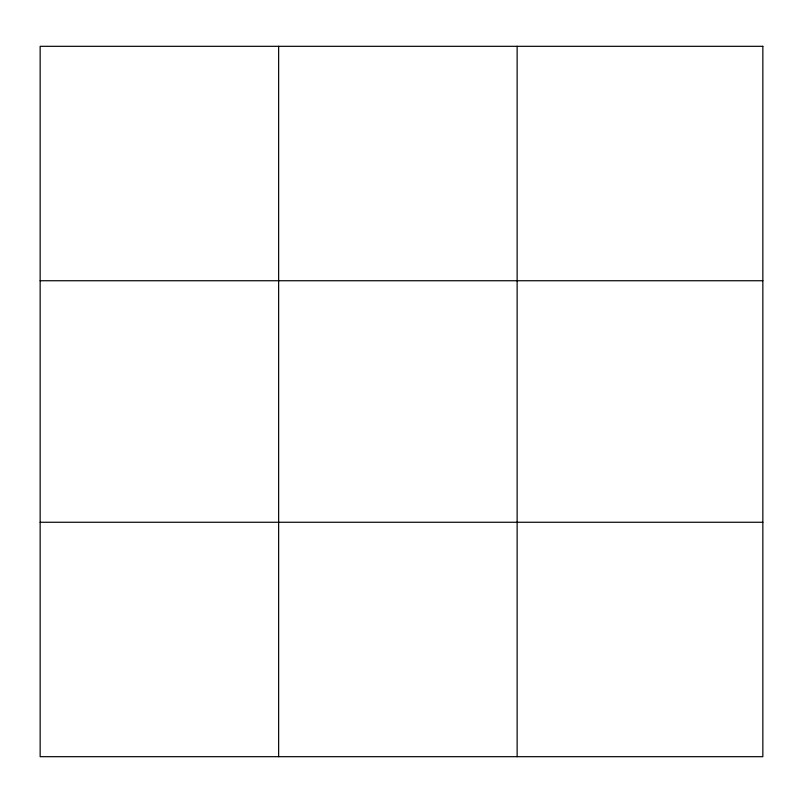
<?xml version="1.0" encoding="UTF-8"?>
<svg xmlns="http://www.w3.org/2000/svg" width="803" height="803" viewBox="0 0 803 803"><rect width="100%" height="100%" fill="white"/><g stroke="black" fill="none" stroke-linecap="round" stroke-linejoin="round"><path stroke-width="1.2" d="M278.641 756.687L278.641 46.313M517.132 756.687L517.132 46.313M40.15 280.739L762.85 280.739M40.15 522.261L762.85 522.261M762.85 46.313L762.85 756.687L40.15 756.687L40.15 46.313L762.85 46.313"/></g></svg>
